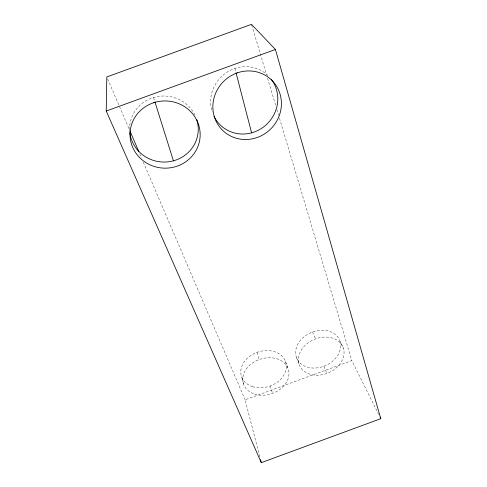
<?xml version="1.0" encoding="UTF-8"?>
<svg xmlns="http://www.w3.org/2000/svg" width="487" height="487" viewBox="0 0 487 487"><rect width="100%" height="100%" fill="white"/><g stroke="black" fill="none" stroke-linecap="round" stroke-linejoin="round"><path stroke-width="0.37" stroke-dasharray="2.44 1.83" d="M268.02 75.558A34.37 32.879 -47.1 0 0 234.892 68.43L232.829 69.191A34.37 32.879 -47.1 0 0 212.216 111.98M259.79 456.806L245.107 399.797L351.809 360.605L378.746 414.632M340.048 341.448A23.248 18.019 -23 0 1 311.747 367.959A23.248 18.019 -23 0 1 302.628 338.033A23.248 18.019 -23 0 1 340.048 341.448L343.451 348.339A23.595 18.147 -23 0 1 314.675 375.13A23.595 18.147 -23 0 1 305.532 344.979A23.595 18.147 -23 0 1 343.451 348.339M312.496 332.006L315.546 338.885M323.8 366.279L326.905 373.413M107.712 79.04L129.268 129.359M139.745 153.813L141.54 158.007M143.336 162.201L245.107 399.797M296.437 357.458L299.195 364.586M285.528 361.457L288.121 368.653M270.212 385.96L272.543 393.38M153.551 97.51L154.683 101.107M256.959 352.387L259.169 359.57M251.694 25.081L266.462 74.572M267.546 78.206L275.8 105.868M276.884 109.508L278.619 115.328M279.489 118.238L351.809 360.605M241.869 377.486L243.823 384.919M234.892 68.43L235.842 72.088M129.603 129.828A34.346 33.019 4.1 0 1 150.434 98.593L154.604 97.193A34.346 33.019 4.1 0 1 195.585 116.405M252.485 386.605A23.266 18.037 -18.1 0 0 286.393 366.09A23.266 18.037 -18.1 0 0 251.858 354.828A23.266 18.037 -18.1 0 0 252.485 386.605M254.561 394.074A23.613 18.165 -18.1 0 0 288.992 373.316A23.613 18.165 -18.1 0 0 254.001 362.042A23.613 18.165 -18.1 0 0 254.561 394.074"/><path stroke-width="0.73" d="M106.233 111.036L106.817 76.946L251.475 24.35L275.411 49.467L380.767 418.686L261.294 462.65L106.233 111.036L275.411 49.467M380.097 417.335L380.767 418.686M129.865 130.753L138.844 151.719M154.909 101.832L173.421 160.826M236.031 72.819L251.609 132.841M260.539 459.728L261.294 462.65M271.253 79.192A34.37 32.879 -47.1 0 1 261.61 128.355A34.37 32.879 -47.1 0 1 214.049 116.466M196.797 119.662A34.346 33.019 4.1 0 1 170.876 161.416A34.346 33.019 4.1 0 1 129.81 132.61M153.448 102.812L151.335 103.591A35.082 33.609 2.2 0 0 143.428 160.923A35.082 33.609 2.2 0 0 199.707 140.134A35.082 33.609 2.2 0 0 153.448 102.812M237.686 72.746L235.58 73.525A35.107 33.469 -45.2 0 0 224.397 131.959A35.107 33.469 -45.2 0 0 280.573 111.206A35.107 33.469 -45.2 0 0 237.686 72.746"/></g></svg>
